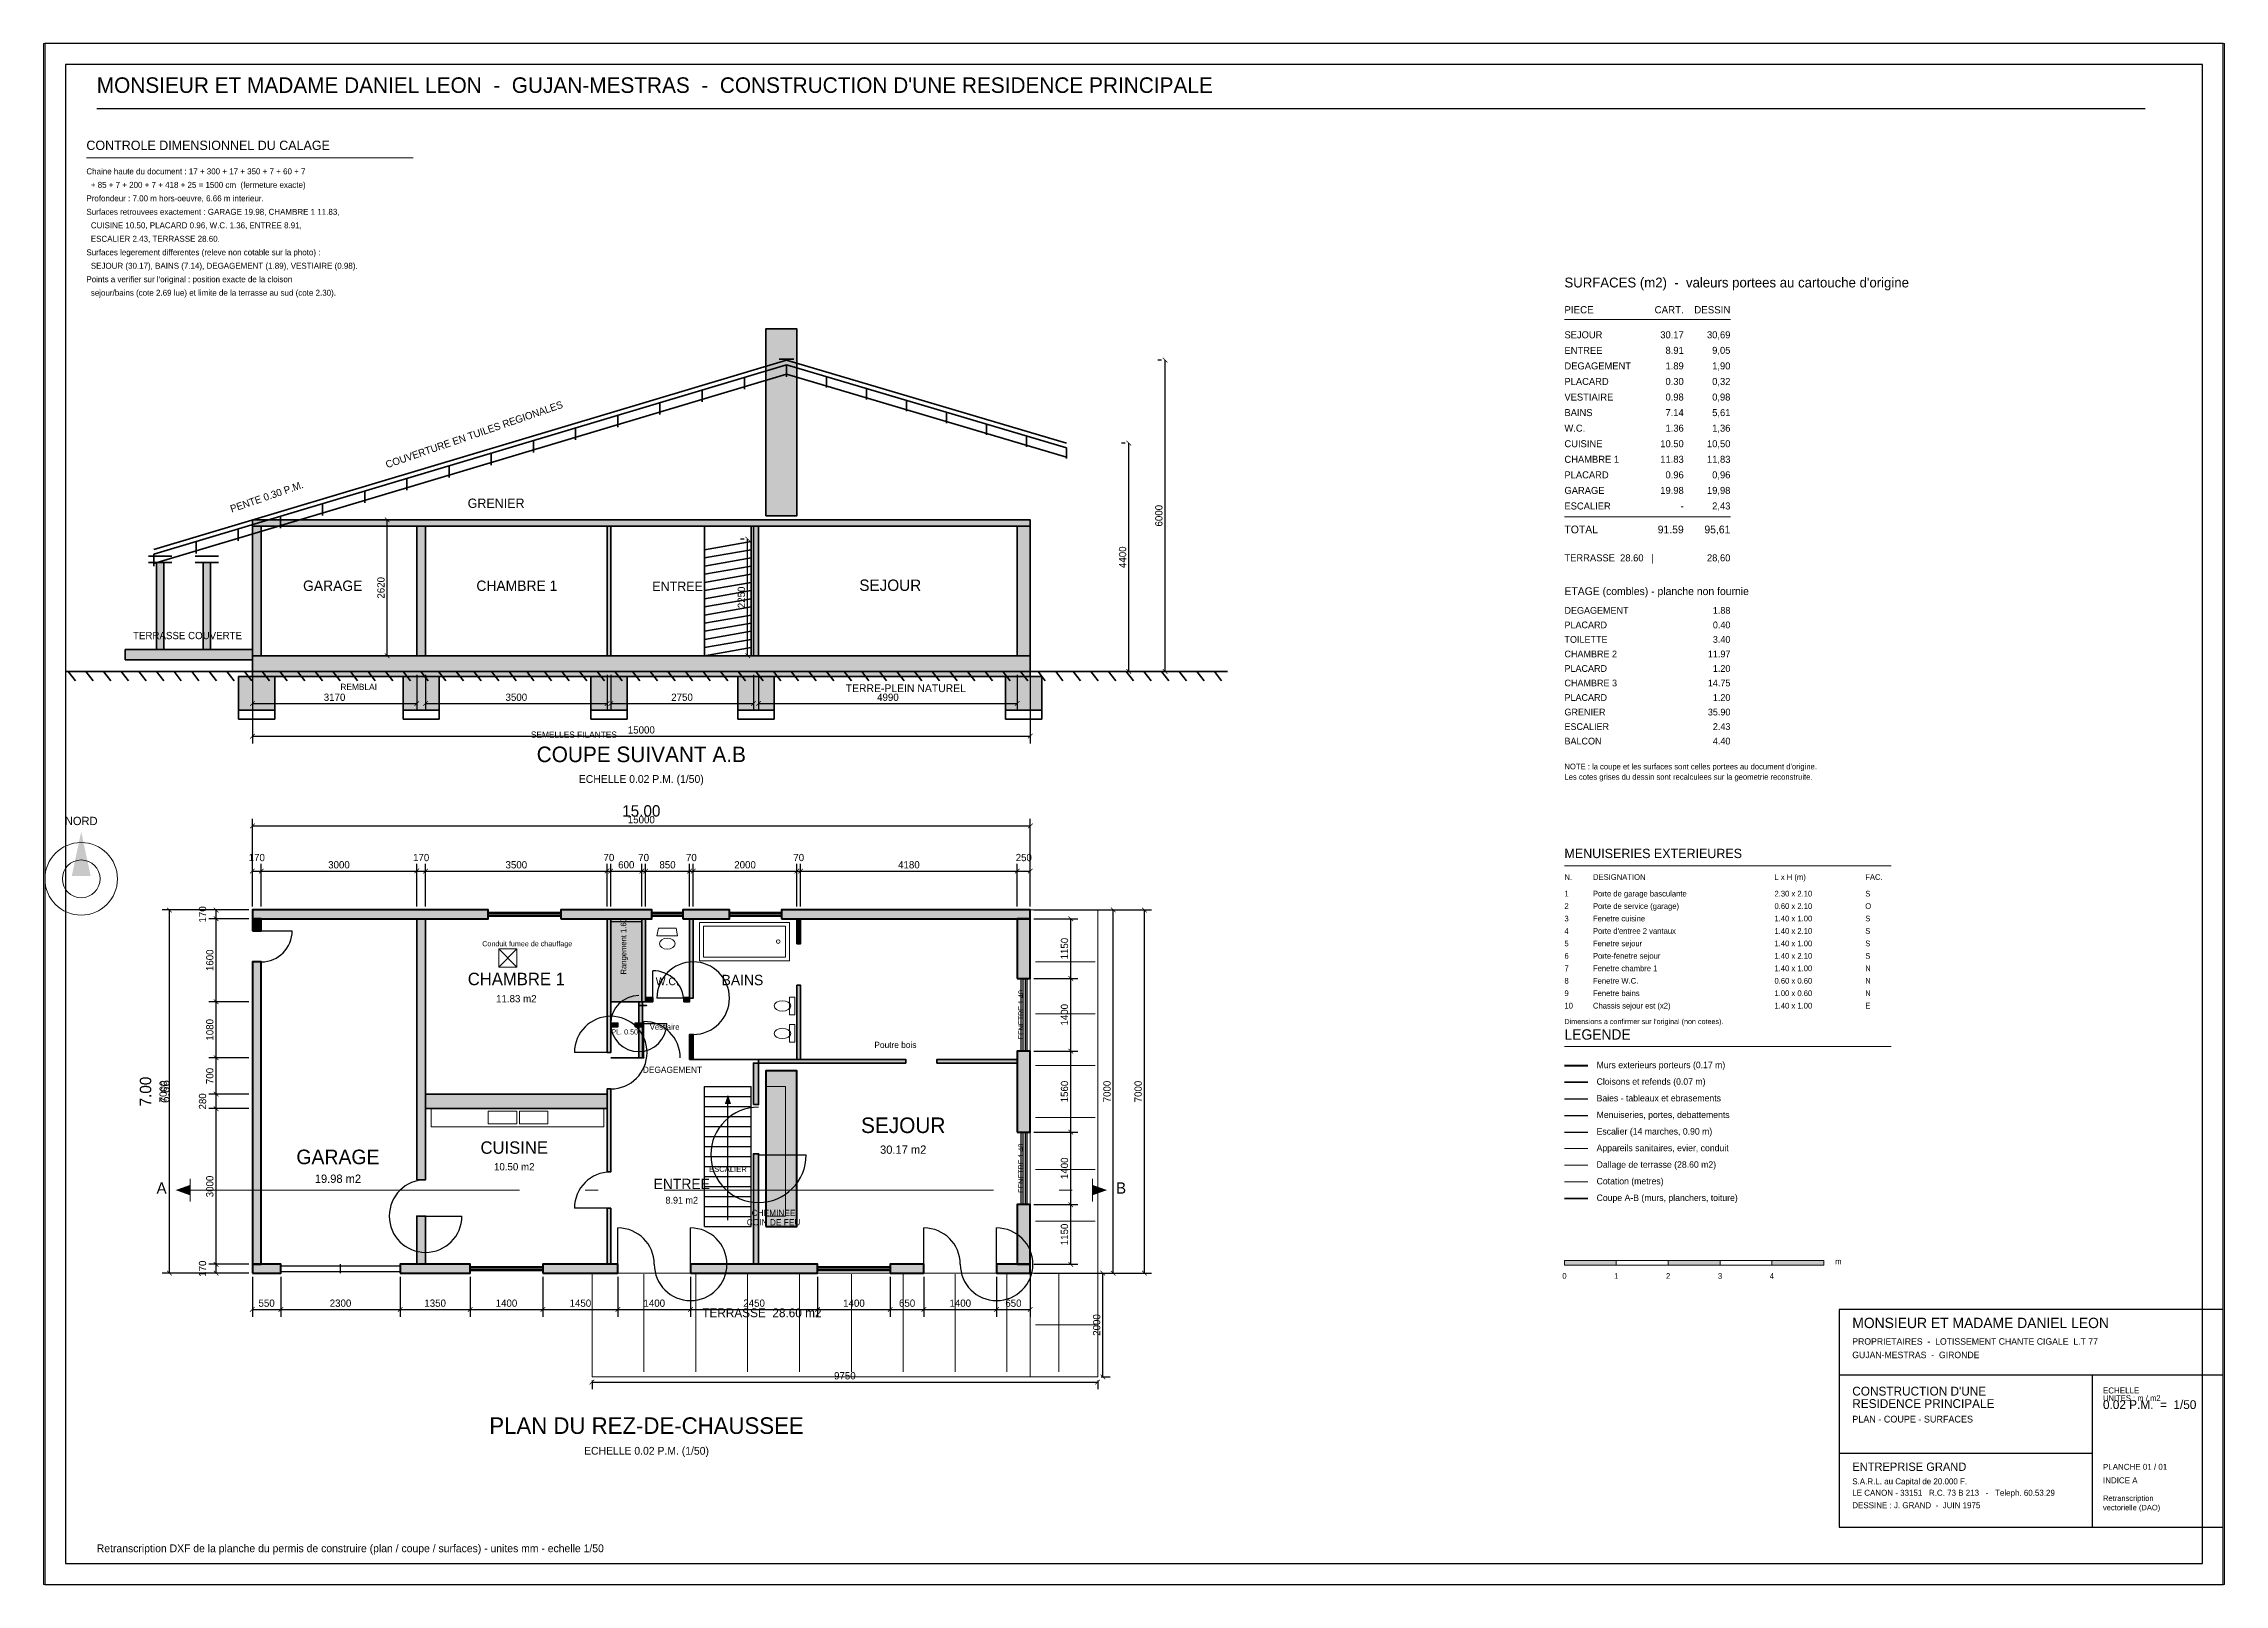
# Paper-space layout 'A1-1_50' of a CAD drawing. Header units: millimetres. Extents: x 0 to 841, y 0 to 594.
# The model-space entities are those that its viewports show. They can reach past a viewport. Long polylines and large blocks are cut down to what shows.
import ezdxf
from ezdxf.enums import TextEntityAlignment as Align

# ---------------------------------------------------------------- set-up
doc = ezdxf.new("R2010")
doc.units = ezdxf.units.MM
doc.linetypes.add('DASHDOT', pattern=[3.556, 2.54, -0.508, 0, -0.508])
for name, color, linetype, lineweight in [('AXES', 1, 'Continuous', 13), ('CARTOUCHE', 7, 'Continuous', 25), ('CLOISONS', 7, 'Continuous', 35), ('COTES', 2, 'Continuous', 18), ('COUPE', 7, 'Continuous', 35), ('ESCALIER', 3, 'Continuous', 25), ('HACHURES', 8, 'Continuous', 13), ('MENUISERIES', 4, 'Continuous', 25), ('MURS_EXT', 7, 'Continuous', 50), ('OUVERTURES', 1, 'Continuous', 25), ('SANITAIRES', 5, 'Continuous', 18), ('TABLEAU', 7, 'Continuous', 18), ('TERRASSE', 3, 'Continuous', 18), ('TEXTES', 7, 'Continuous', 18)]:
    doc.layers.add(name, color=color, linetype=linetype, lineweight=lineweight)
doc.dimstyles.new('ARCH50', dxfattribs={"dimtxt": 140, "dimasz": 90, "dimexe": 140, "dimexo": 70, "dimgap": 50, "dimtad": 1, "dimblk": 'ARCHTICK', "dimcen": 2.5, "dimclrd": 2, "dimclre": 2, "dimclrt": 7, "dimazin": 3, "dimtfac": 1, "dimtmove": 0, "dimatfit": 3})

# ---------------------------------------------------------------- blocks, each defined once
blk = doc.blocks.new('_ARCHTICK')
at = {"color": 0, "linetype": 'BYBLOCK', "const_width": 0.15}
blk.add_lwpolyline([(-0.5, -0.5), (0.5, 0.5)], dxfattribs=at)

msp = doc.modelspace()

# ---------------------------------------------------------------- hatches: boundary and pattern name
at = {"layer": 'COTES'}
h = msp.add_hatch(color=7, dxfattribs=at)
h.dxf.hatch_style = 1
h.paths.add_polyline_path([(25300, 150), (26300, 150), (26300, 240), (25300, 240)])
h = msp.add_hatch(color=7, dxfattribs=at)
h.dxf.hatch_style = 1
h.paths.add_polyline_path([(27300, 150), (28300, 150), (28300, 240), (27300, 240)])
h = msp.add_hatch(color=7, dxfattribs=at)
h.dxf.hatch_style = 1
h.paths.add_polyline_path([(29300, 150), (30300, 150), (30300, 240), (29300, 240)])
at = {"layer": 'HACHURES'}
h = msp.add_hatch(color=8, dxfattribs=at)
h.dxf.hatch_style = 1
h.paths.add_polyline_path([(9900, 14600), (10500, 14600), (10500, 18200), (9900, 18200)])
h = msp.add_hatch(color=8, dxfattribs=at)
h.dxf.hatch_style = 1
h.paths.add_polyline_path([(0, 14400), (15000, 14400), (15000, 14520), (0, 14520)])
h = msp.add_hatch(color=8, dxfattribs=at)
h.dxf.hatch_style = 1
h.paths.add_polyline_path([(0, 11900), (170, 11900), (170, 14400), (0, 14400)])
h = msp.add_hatch(color=8, dxfattribs=at)
h.dxf.hatch_style = 1
h.paths.add_polyline_path([(3170, 11900), (3340, 11900), (3340, 14400), (3170, 14400)])
h = msp.add_hatch(color=8, dxfattribs=at)
h.dxf.hatch_style = 1
h.paths.add_polyline_path([(6840, 11900), (6910, 11900), (6910, 14400), (6840, 14400)])
h = msp.add_hatch(color=8, dxfattribs=at)
h.dxf.hatch_style = 1
h.paths.add_polyline_path([(9660, 11900), (9760, 11900), (9760, 14400), (9660, 14400)])
h = msp.add_hatch(color=8, dxfattribs=at)
h.dxf.hatch_style = 1
h.paths.add_polyline_path([(14750, 11900), (15000, 11900), (15000, 14400), (14750, 14400)])
h = msp.add_hatch(color=8, dxfattribs=at)
h.dxf.hatch_style = 1
h.paths.add_polyline_path([(-1850, 12020), (-1710, 12020), (-1710, 13700), (-1850, 13700)])
h = msp.add_hatch(color=8, dxfattribs=at)
h.dxf.hatch_style = 1
h.paths.add_polyline_path([(-950, 12020), (-810, 12020), (-810, 13700), (-950, 13700)])
h = msp.add_hatch(color=8, dxfattribs=at)
h.dxf.hatch_style = 1
h.paths.add_polyline_path([(-2450, 11820), (0, 11820), (0, 12020), (-2450, 12020)])
h = msp.add_hatch(color=8, dxfattribs=at)
h.dxf.hatch_style = 1
h.paths.add_polyline_path([(0, 11500), (15000, 11500), (15000, 11900), (0, 11900)])
h = msp.add_hatch(color=8, dxfattribs=at)
h.dxf.hatch_style = 1
h.paths.add_polyline_path([(-265, 10850), (435, 10850), (435, 11500), (-265, 11500)])
h = msp.add_hatch(color=8, dxfattribs=at)
h.dxf.hatch_style = 1
h.paths.add_polyline_path([(2905, 10850), (3605, 10850), (3605, 11500), (2905, 11500)])
h = msp.add_hatch(color=8, dxfattribs=at)
h.dxf.hatch_style = 1
h.paths.add_polyline_path([(6525, 10850), (7225, 10850), (7225, 11500), (6525, 11500)])
h = msp.add_hatch(color=8, dxfattribs=at)
h.dxf.hatch_style = 1
h.paths.add_polyline_path([(9360, 10850), (10060, 10850), (10060, 11500), (9360, 11500)])
h = msp.add_hatch(color=8, dxfattribs=at)
h.dxf.hatch_style = 1
h.paths.add_polyline_path([(14525, 10850), (15225, 10850), (15225, 11500), (14525, 11500)])
h = msp.add_hatch(color=8, dxfattribs=at)
h.dxf.hatch_style = 1
h.paths.add_polyline_path([(0, 6830), (4550, 6830), (4550, 7000), (0, 7000)])
h = msp.add_hatch(color=8, dxfattribs=at)
h.dxf.hatch_style = 1
h.paths.add_polyline_path([(0, 6600), (170, 6600), (170, 6830), (0, 6830)])
h = msp.add_hatch(color=8, dxfattribs=at)
h.dxf.hatch_style = 1
h.paths.add_polyline_path([(3170, 1800), (3340, 1800), (3340, 6830), (3170, 6830)])
h = msp.add_hatch(color=8, dxfattribs=at)
h.dxf.hatch_style = 1
h.paths.add_polyline_path([(5950, 6830), (7700, 6830), (7700, 7000), (5950, 7000)])
h = msp.add_hatch(color=8, dxfattribs=at)
h.dxf.hatch_style = 1
h.paths.add_polyline_path([(6840, 4250), (6910, 4250), (6910, 6830), (6840, 6830)])
h = msp.add_hatch(color=8, dxfattribs=at)
h.dxf.hatch_style = 1
h.paths.add_polyline_path([(6910, 5230), (7510, 5230), (7510, 6830), (6910, 6830)])
h = msp.add_hatch(color=8, dxfattribs=at)
h.dxf.hatch_style = 1
h.paths.add_polyline_path([(7510, 5230), (7580, 5230), (7580, 6830), (7510, 6830)])
h = msp.add_hatch(color=8, dxfattribs=at)
h.dxf.hatch_style = 1
h.paths.add_polyline_path([(8300, 6830), (9200, 6830), (9200, 7000), (8300, 7000)])
h = msp.add_hatch(color=8, dxfattribs=at)
h.dxf.hatch_style = 1
h.paths.add_polyline_path([(8430, 5300), (8500, 5300), (8500, 6830), (8430, 6830)])
h = msp.add_hatch(color=8, dxfattribs=at)
h.dxf.hatch_style = 1
h.paths.add_polyline_path([(10200, 6830), (15000, 6830), (15000, 7000), (10200, 7000)])
h = msp.add_hatch(color=8, dxfattribs=at)
h.dxf.hatch_style = 1
h.paths.add_polyline_path([(10500, 6350), (10570, 6350), (10570, 6830), (10500, 6830)])
h = msp.add_hatch(color=8, dxfattribs=at)
h.dxf.hatch_style = 1
h.paths.add_polyline_path([(14750, 5680), (15000, 5680), (15000, 6830), (14750, 6830)])
h = msp.add_hatch(color=8, dxfattribs=at)
h.dxf.hatch_style = 1
h.paths.add_polyline_path([(0, 170), (170, 170), (170, 6000), (0, 6000)])
h = msp.add_hatch(color=8, dxfattribs=at)
h.dxf.hatch_style = 1
h.paths.add_polyline_path([(10500, 4120), (10570, 4120), (10570, 5550), (10500, 5550)])
h = msp.add_hatch(color=8, dxfattribs=at)
h.dxf.hatch_style = 1
h.paths.add_polyline_path([(7450, 4150), (7520, 4150), (7520, 5230), (7450, 5230)])
h = msp.add_hatch(color=8, dxfattribs=at)
h.dxf.hatch_style = 1
h.paths.add_polyline_path([(7450, 5160), (7600, 5160), (7600, 5160), (7450, 5160)])
h = msp.add_hatch(color=8, dxfattribs=at)
h.dxf.hatch_style = 1
h.paths.add_polyline_path([(7580, 5230), (7720, 5230), (7720, 5310), (7580, 5310)])
h = msp.add_hatch(color=8, dxfattribs=at)
h.dxf.hatch_style = 1
h.paths.add_polyline_path([(8320, 5230), (8430, 5230), (8430, 5310), (8320, 5310)])
h = msp.add_hatch(color=8, dxfattribs=at)
h.dxf.hatch_style = 1
h.paths.add_polyline_path([(6910, 4750), (7050, 4750), (7050, 4820), (6910, 4820)])
h = msp.add_hatch(color=8, dxfattribs=at)
h.dxf.hatch_style = 1
h.paths.add_polyline_path([(7380, 4750), (7520, 4750), (7520, 4820), (7380, 4820)])
h = msp.add_hatch(color=8, dxfattribs=at)
h.dxf.hatch_style = 1
h.paths.add_polyline_path([(8430, 4120), (8500, 4120), (8500, 4600), (8430, 4600)])
h = msp.add_hatch(color=8, dxfattribs=at)
h.dxf.hatch_style = 1
h.paths.add_polyline_path([(14750, 2720), (15000, 2720), (15000, 4280), (14750, 4280)])
h = msp.add_hatch(color=8, dxfattribs=at)
h.dxf.hatch_style = 1
h.paths.add_polyline_path([(6910, 4150), (7550, 4150), (7550, 4150), (6910, 4150)])
h = msp.add_hatch(color=8, dxfattribs=at)
h.dxf.hatch_style = 1
h.paths.add_polyline_path([(8500, 4120), (10570, 4120), (10570, 4120), (8500, 4120)])
h = msp.add_hatch(color=8, dxfattribs=at)
h.dxf.hatch_style = 1
h.paths.add_polyline_path([(9660, 3250), (9760, 3250), (9760, 4050), (9660, 4050)])
h = msp.add_hatch(color=8, dxfattribs=at)
h.dxf.hatch_style = 1
h.paths.add_polyline_path([(9760, 4050), (12600, 4050), (12600, 4120), (9760, 4120)])
h = msp.add_hatch(color=8, dxfattribs=at)
h.dxf.hatch_style = 1
h.paths.add_polyline_path([(9900, 900), (10500, 900), (10500, 3900), (9900, 3900)])
h = msp.add_hatch(color=8, dxfattribs=at)
h.dxf.hatch_style = 1
h.paths.add_polyline_path([(13200, 4050), (14750, 4050), (14750, 4120), (13200, 4120)])
h = msp.add_hatch(color=8, dxfattribs=at)
h.dxf.hatch_style = 1
h.paths.add_polyline_path([(3340, 3170), (6840, 3170), (6840, 3450), (3340, 3450)])
h = msp.add_hatch(color=8, dxfattribs=at)
h.dxf.hatch_style = 1
h.paths.add_polyline_path([(6840, 1950), (6910, 1950), (6910, 3550), (6840, 3550)])
h = msp.add_hatch(color=8, dxfattribs=at)
h.dxf.hatch_style = 1
h.paths.add_polyline_path([(9660, 170), (9760, 170), (9760, 2300), (9660, 2300)])
h = msp.add_hatch(color=8, dxfattribs=at)
h.dxf.hatch_style = 1
h.paths.add_polyline_path([(14750, 170), (15000, 170), (15000, 1320), (14750, 1320)])
h = msp.add_hatch(color=8, dxfattribs=at)
h.dxf.hatch_style = 1
h.paths.add_polyline_path([(3170, 170), (3340, 170), (3340, 1100), (3170, 1100)])
h = msp.add_hatch(color=8, dxfattribs=at)
h.dxf.hatch_style = 1
h.paths.add_polyline_path([(6840, 170), (6910, 170), (6910, 1250), (6840, 1250)])
h = msp.add_hatch(color=8, dxfattribs=at)
h.dxf.hatch_style = 1
h.paths.add_polyline_path([(0, 0), (550, 0), (550, 170), (0, 170)])
h = msp.add_hatch(color=8, dxfattribs=at)
h.dxf.hatch_style = 1
h.paths.add_polyline_path([(2850, 0), (4200, 0), (4200, 170), (2850, 170)])
h = msp.add_hatch(color=8, dxfattribs=at)
h.dxf.hatch_style = 1
h.paths.add_polyline_path([(5600, 0), (7050, 0), (7050, 170), (5600, 170)])
h = msp.add_hatch(color=8, dxfattribs=at)
h.dxf.hatch_style = 1
h.paths.add_polyline_path([(8450, 0), (10900, 0), (10900, 170), (8450, 170)])
h = msp.add_hatch(color=8, dxfattribs=at)
h.dxf.hatch_style = 1
h.paths.add_polyline_path([(12300, 0), (12950, 0), (12950, 170), (12300, 170)])
h = msp.add_hatch(color=8, dxfattribs=at)
h.dxf.hatch_style = 1
h.paths.add_polyline_path([(14350, 0), (15000, 0), (15000, 170), (14350, 170)])

# ---------------------------------------------------------------- linework, layer by layer
at = {"layer": 'AXES'}
for p, q in [((-1200, 1380), (-1200, 1820)), ((16200, 1380), (16200, 1820)), ((-1200, 1380), (-1200, 1380)), ((16200, 1380), (16200, 1380))]:
    msp.add_line(p, q, dxfattribs=at)
at = {"layer": 'AXES', "linetype": 'DASHDOT'}
msp.add_line((-1200, 1600), (16200, 1600), dxfattribs=at)
at = {"layer": 'AXES'}
for radius in [700, 364]:
    msp.add_circle((-3300, 7600), radius, dxfattribs=at)
for points in [[(-3482, 7656), (-3118, 7656), (-3300, 8510)], [(-1200, 1500), (-1200, 1700), (-1480, 1600)], [(16200, 1500), (16200, 1700), (16480, 1600)]]:
    msp.add_solid(points, dxfattribs=at)
at = {"layer": 'CARTOUCHE'}
for p, q in [((-3000, 22450), (36500, 22450)), ((30600, -1960), (38000, -1960)), ((35484, -4900), (35484, -1960)), ((30600, -3472), (35484, -3472))]:
    msp.add_line(p, q, dxfattribs=at)
for points in [[(-4000, -6000), (38000, -6000), (38000, 23700), (-4000, 23700)], [(-3600, -5600), (37600, -5600), (37600, 23300), (-3600, 23300)], [(30600, -4900), (38000, -4900), (38000, -700), (30600, -700)]]:
    msp.add_lwpolyline(points, close=True, dxfattribs=at)
at = {"layer": 'CLOISONS'}
msp.add_line((25300, 3680), (25750, 3680), dxfattribs=at)
for points in [[(3170, 1800), (3340, 1800), (3340, 6830), (3170, 6830)], [(6840, 4250), (6910, 4250), (6910, 6830), (6840, 6830)], [(6910, 5230), (7510, 5230), (7510, 6830), (6910, 6830)], [(7510, 5230), (7580, 5230), (7580, 6830), (7510, 6830)], [(8430, 5300), (8500, 5300), (8500, 6830), (8430, 6830)], [(10500, 6350), (10570, 6350), (10570, 6830), (10500, 6830)], [(10500, 4120), (10570, 4120), (10570, 5550), (10500, 5550)], [(7450, 4150), (7520, 4150), (7520, 5230), (7450, 5230)], [(7450, 5160), (7600, 5160), (7600, 5160), (7450, 5160)], [(7580, 5230), (7720, 5230), (7720, 5310), (7580, 5310)], [(8320, 5230), (8430, 5230), (8430, 5310), (8320, 5310)], [(6910, 4750), (7050, 4750), (7050, 4820), (6910, 4820)], [(7380, 4750), (7520, 4750), (7520, 4820), (7380, 4820)], [(8430, 4120), (8500, 4120), (8500, 4600), (8430, 4600)], [(6910, 4150), (7550, 4150), (7550, 4150), (6910, 4150)], [(8500, 4120), (10570, 4120), (10570, 4120), (8500, 4120)], [(9660, 3250), (9760, 3250), (9760, 4050), (9660, 4050)], [(9760, 4050), (12600, 4050), (12600, 4120), (9760, 4120)], [(13200, 4050), (14750, 4050), (14750, 4120), (13200, 4120)], [(3340, 3170), (6840, 3170), (6840, 3450), (3340, 3450)], [(6840, 1950), (6910, 1950), (6910, 3550), (6840, 3550)], [(9660, 170), (9760, 170), (9760, 2300), (9660, 2300)], [(3170, 170), (3340, 170), (3340, 1100), (3170, 1100)], [(6840, 170), (6910, 170), (6910, 1250), (6840, 1250)]]:
    msp.add_lwpolyline(points, close=True, dxfattribs=at)
at = {"layer": 'COTES'}
msp.add_line((25300, 1760), (25750, 1760), dxfattribs=at)
for points in [[(25300, 150), (26300, 150), (26300, 240), (25300, 240)], [(26300, 150), (27300, 150), (27300, 240), (26300, 240)], [(27300, 150), (28300, 150), (28300, 240), (27300, 240)], [(28300, 150), (29300, 150), (29300, 240), (28300, 240)], [(29300, 150), (30300, 150), (30300, 240), (29300, 240)]]:
    msp.add_lwpolyline(points, close=True, dxfattribs=at)
at = {"layer": 'COUPE'}
for p, q in [((-1900, 13950), (10300, 17600)), ((-1900, 13860), (10300, 17510)), ((-1900, 13680), (10300, 17330)), ((9486.667, 17266.667), (9486.667, 17036.667)), ((10160, 17620), (10440, 17620)), ((10300, 17600), (15700, 16000)), ((10300, 17510), (15700, 15910)), ((10300, 17510), (10300, 17280)), ((10300, 17510), (10300, 17300)), ((10300, 17330), (15700, 15730)), ((11071.429, 17281.429), (11071.429, 17071.429)), ((8673.333, 17023.333), (8673.333, 16793.333)), ((11842.857, 17052.857), (11842.857, 16842.857)), ((12614.286, 16824.286), (12614.286, 16614.286)), ((7046.667, 16536.667), (7046.667, 16306.667)), ((7860, 16780), (7860, 16550)), ((13385.714, 16595.714), (13385.714, 16385.714)), ((5420, 16050), (5420, 15820)), ((6233.333, 16293.333), (6233.333, 16063.333)), ((14157.143, 16367.143), (14157.143, 16157.143)), ((14928.571, 16138.571), (14928.571, 15928.571)), ((3793.333, 15563.333), (3793.333, 15333.333)), ((4606.667, 15806.667), (4606.667, 15576.667)), ((15700, 15910), (15700, 15700)), ((2980, 15320), (2980, 15090)), ((1353.333, 14833.333), (1353.333, 14603.333)), ((2166.667, 15076.667), (2166.667, 14846.667)), ((-273.333, 14346.667), (-273.333, 14116.667)), ((540, 14590), (540, 14360)), ((8720, 11900), (8720, 14400)), ((9620, 11900), (9620, 14400)), ((-1086.667, 14103.333), (-1086.667, 13873.333)), ((8720, 13942.857), (9620, 14099.857)), ((8720, 13785.714), (9620, 13942.714)), ((9620, 14099.857), (9620, 14099.857)), ((9620, 13942.714), (9620, 13942.714)), ((-2000, 13820), (-1550, 13820)), ((-2000, 13700), (-1550, 13700)), ((-1900, 13860), (-1900, 13630)), ((-1100, 13820), (-650, 13820)), ((-1100, 13700), (-650, 13700)), ((8720, 13628.571), (9620, 13785.571)), ((8720, 13471.429), (9620, 13628.429)), ((8720, 13314.286), (9620, 13471.286)), ((9620, 13785.571), (9620, 13785.571)), ((9620, 13628.429), (9620, 13628.429)), ((9620, 13471.286), (9620, 13471.286)), ((8720, 13157.143), (9620, 13314.143)), ((8720, 13000), (9620, 13157)), ((9620, 13314.143), (9620, 13314.143)), ((9620, 13157), (9620, 13157)), ((8720, 12842.857), (9620, 12999.857)), ((8720, 12685.714), (9620, 12842.714)), ((8720, 12528.571), (9620, 12685.571)), ((9620, 12999.857), (9620, 12999.857)), ((9620, 12842.714), (9620, 12842.714)), ((9620, 12685.571), (9620, 12685.571)), ((8720, 12371.429), (9620, 12528.429)), ((8720, 12214.286), (9620, 12371.286)), ((8720, 12057.143), (9620, 12214.143)), ((9620, 12528.429), (9620, 12528.429)), ((9620, 12371.286), (9620, 12371.286)), ((9620, 12214.143), (9620, 12214.143)), ((8720, 11900), (9620, 12057)), ((9620, 12057), (9620, 12057)), ((-3600, 11600), (18800, 11600)), ((-3550, 11600), (-3410, 11420)), ((-3210, 11600), (-3070, 11420)), ((-2870, 11600), (-2730, 11420)), ((-2530, 11600), (-2390, 11420)), ((-2190, 11600), (-2050, 11420)), ((-1850, 11600), (-1710, 11420)), ((-1510, 11600), (-1370, 11420)), ((-1170, 11600), (-1030, 11420)), ((-830, 11600), (-690, 11420)), ((-490, 11600), (-350, 11420)), ((-150, 11600), (-10, 11420)), ((190, 11600), (330, 11420)), ((530, 11600), (670, 11420)), ((870, 11600), (1010, 11420)), ((1210, 11600), (1350, 11420)), ((1550, 11600), (1690, 11420)), ((1890, 11600), (2030, 11420)), ((2230, 11600), (2370, 11420)), ((2570, 11600), (2710, 11420)), ((2910, 11600), (3050, 11420)), ((3250, 11600), (3390, 11420)), ((3590, 11600), (3730, 11420)), ((3930, 11600), (4070, 11420)), ((4270, 11600), (4410, 11420)), ((4610, 11600), (4750, 11420)), ((4950, 11600), (5090, 11420)), ((5290, 11600), (5430, 11420)), ((5630, 11600), (5770, 11420)), ((5970, 11600), (6110, 11420)), ((6310, 11600), (6450, 11420)), ((6650, 11600), (6790, 11420)), ((6990, 11600), (7130, 11420)), ((7330, 11600), (7470, 11420)), ((7670, 11600), (7810, 11420)), ((8010, 11600), (8150, 11420)), ((8350, 11600), (8490, 11420)), ((8690, 11600), (8830, 11420)), ((9030, 11600), (9170, 11420)), ((9370, 11600), (9510, 11420)), ((9710, 11600), (9850, 11420)), ((10050, 11600), (10190, 11420)), ((10390, 11600), (10530, 11420)), ((10730, 11600), (10870, 11420)), ((11070, 11600), (11210, 11420)), ((11410, 11600), (11550, 11420)), ((11750, 11600), (11890, 11420)), ((12090, 11600), (12230, 11420)), ((12430, 11600), (12570, 11420)), ((12770, 11600), (12910, 11420)), ((13110, 11600), (13250, 11420)), ((13450, 11600), (13590, 11420)), ((13790, 11600), (13930, 11420)), ((14130, 11600), (14270, 11420)), ((14470, 11600), (14610, 11420)), ((14810, 11600), (14950, 11420)), ((15150, 11600), (15290, 11420)), ((15490, 11600), (15630, 11420)), ((15830, 11600), (15970, 11420)), ((16170, 11600), (16310, 11420)), ((16510, 11600), (16650, 11420)), ((16850, 11600), (16990, 11420)), ((17190, 11600), (17330, 11420)), ((17530, 11600), (17670, 11420)), ((17870, 11600), (18010, 11420)), ((18210, 11600), (18350, 11420)), ((18550, 11600), (18690, 11420)), ((-265, 10850), (-265, 10680)), ((-265, 10680), (435, 10680)), ((435, 10850), (435, 10680)), ((2905, 10850), (2905, 10680)), ((2905, 10680), (3605, 10680)), ((3605, 10850), (3605, 10680)), ((6525, 10850), (6525, 10680)), ((6525, 10680), (7225, 10680)), ((7225, 10850), (7225, 10680)), ((9360, 10850), (9360, 10680)), ((9360, 10680), (10060, 10680)), ((10060, 10850), (10060, 10680)), ((14525, 10850), (14525, 10680)), ((14525, 10680), (15225, 10680)), ((15225, 10850), (15225, 10680)), ((25300, 1440), (25750, 1440))]:
    msp.add_line(p, q, dxfattribs=at)
for points in [[(9900, 14600), (10500, 14600), (10500, 18200), (9900, 18200)], [(0, 14400), (15000, 14400), (15000, 14520), (0, 14520)], [(0, 11900), (170, 11900), (170, 14400), (0, 14400)], [(3170, 11900), (3340, 11900), (3340, 14400), (3170, 14400)], [(6840, 11900), (6910, 11900), (6910, 14400), (6840, 14400)], [(9660, 11900), (9760, 11900), (9760, 14400), (9660, 14400)], [(14750, 11900), (15000, 11900), (15000, 14400), (14750, 14400)], [(-1850, 12020), (-1710, 12020), (-1710, 13700), (-1850, 13700)], [(-950, 12020), (-810, 12020), (-810, 13700), (-950, 13700)], [(-2450, 11820), (0, 11820), (0, 12020), (-2450, 12020)], [(0, 11500), (15000, 11500), (15000, 11900), (0, 11900)], [(-265, 10850), (435, 10850), (435, 11500), (-265, 11500)], [(2905, 10850), (3605, 10850), (3605, 11500), (2905, 11500)], [(6525, 10850), (7225, 10850), (7225, 11500), (6525, 11500)], [(9360, 10850), (10060, 10850), (10060, 11500), (9360, 11500)], [(14525, 10850), (15225, 10850), (15225, 11500), (14525, 11500)]]:
    msp.add_lwpolyline(points, close=True, dxfattribs=at)
at = {"layer": 'ESCALIER'}
for p, q in [((8720, 3600), (9620, 3600)), ((8720, 900), (8720, 3600)), ((8720, 3407.143), (9620, 3407.143)), ((9170, 1020), (9170, 3380)), ((9620, 900), (9620, 3600)), ((8720, 3214.286), (9620, 3214.286)), ((8720, 3021.429), (9620, 3021.429)), ((8720, 2828.571), (9620, 2828.571)), ((8720, 2635.714), (9620, 2635.714)), ((25300, 2720), (25750, 2720)), ((8720, 2442.857), (9620, 2442.857)), ((8720, 2250), (9620, 2250)), ((8720, 2057.143), (9620, 2057.143)), ((8720, 1864.286), (9620, 1864.286)), ((8720, 1671.429), (9620, 1671.429)), ((8720, 1478.571), (9620, 1478.571)), ((8720, 1285.714), (9620, 1285.714)), ((8720, 1092.857), (9620, 1092.857)), ((8720, 900), (9620, 900))]:
    msp.add_line(p, q, dxfattribs=at)
msp.add_solid([(9110, 3260), (9230, 3260), (9170, 3440)], dxfattribs=at)
at = {"layer": 'MENUISERIES'}
for p, q in [((4550, 6959.2), (5950, 6959.2)), ((4550, 6935.4), (5950, 6935.4)), ((4550, 6904.8), (5950, 6904.8)), ((4550, 6881), (5950, 6881)), ((6910, 6780), (7510, 6780)), ((7700, 6959.2), (8300, 6959.2)), ((7700, 6935.4), (8300, 6935.4)), ((7700, 6904.8), (8300, 6904.8)), ((7700, 6881), (8300, 6881)), ((9200, 6959.2), (10200, 6959.2)), ((9200, 6935.4), (10200, 6935.4)), ((9200, 6904.8), (10200, 6904.8)), ((9200, 6881), (10200, 6881)), ((170, 6600), (770, 6600)), ((6910, 5280), (6910, 6280)), ((7510, 5280), (7510, 6280)), ((7720, 5230), (7720, 5830)), ((14825, 4280), (14825, 5680)), ((14860, 4280), (14860, 5680)), ((14905, 4280), (14905, 5680)), ((14940, 4280), (14940, 5680)), ((8500, 5300), (7800, 5300)), ((7450, 4810), (7990, 4810)), ((7550, 4150), (7550, 4850)), ((6910, 4250), (6210, 4250)), ((25300, 3040), (25750, 3040)), ((14825, 1320), (14825, 2720)), ((14860, 1320), (14860, 2720)), ((14905, 1320), (14905, 2720)), ((14940, 1320), (14940, 2720)), ((9760, 2280), (10680, 2280)), ((3340, 1100), (4040, 1100)), ((6910, 1250), (6210, 1250)), ((7050, 170), (7050, 870)), ((8450, 170), (8450, 870)), ((12950, 170), (12950, 870)), ((14350, 170), (14350, 870)), ((550, 0), (550, 170)), ((550, 140), (2850, 140)), ((550, 30), (2850, 30)), ((1700, 0), (1700, 170)), ((2850, 0), (2850, 170)), ((4200, 129.2), (5600, 129.2)), ((4200, 105.4), (5600, 105.4)), ((4200, 74.8), (5600, 74.8)), ((4200, 51), (5600, 51)), ((10900, 129.2), (12300, 129.2)), ((10900, 105.4), (12300, 105.4)), ((10900, 74.8), (12300, 74.8)), ((10900, 51), (12300, 51))]:
    msp.add_line(p, q, dxfattribs=at)
for centre, radius, start, end in [((170, 6600), 600, -90, 0), ((8500, 5300), 700, -90, -180), ((7720, 5230), 600, 0, 90), ((7450, 4810), 540, 90, 0), ((6910, 4250), 700, -90, -180), ((7550, 4150), 700, 0, 90), ((9760, 2280), 920, 90, 0), ((3340, 1100), 700, 90, 0), ((6910, 1250), 700, 90, 180), ((7050, 170), 700, 0, 90), ((8450, 170), 700, 180, 90), ((12950, 170), 700, 0, 90), ((14350, 170), 700, 180, 90)]:
    msp.add_arc(centre, radius, start, end, dxfattribs=at)
at = {"layer": 'MURS_EXT'}
msp.add_line((25300, 4000), (25750, 4000), dxfattribs=at)
for points in [[(0, 6830), (4550, 6830), (4550, 7000), (0, 7000)], [(0, 6600), (170, 6600), (170, 6830), (0, 6830)], [(5950, 6830), (7700, 6830), (7700, 7000), (5950, 7000)], [(8300, 6830), (9200, 6830), (9200, 7000), (8300, 7000)], [(10200, 6830), (15000, 6830), (15000, 7000), (10200, 7000)], [(14750, 5680), (15000, 5680), (15000, 6830), (14750, 6830)], [(0, 170), (170, 170), (170, 6000), (0, 6000)], [(14750, 2720), (15000, 2720), (15000, 4280), (14750, 4280)], [(9900, 900), (10500, 900), (10500, 3900), (9900, 3900)], [(14750, 170), (15000, 170), (15000, 1320), (14750, 1320)], [(0, 0), (550, 0), (550, 170), (0, 170)], [(2850, 0), (4200, 0), (4200, 170), (2850, 170)], [(5600, 0), (7050, 0), (7050, 170), (5600, 170)], [(8450, 0), (10900, 0), (10900, 170), (8450, 170)], [(12300, 0), (12950, 0), (12950, 170), (12300, 170)], [(14350, 0), (15000, 0), (15000, 170), (14350, 170)]]:
    msp.add_lwpolyline(points, close=True, dxfattribs=at)
at = {"layer": 'OUVERTURES'}
for p, q in [((4550, 6830), (4550, 7000)), ((4550, 6830), (4550, 7000)), ((5950, 6830), (5950, 7000)), ((5950, 6830), (5950, 7000)), ((7700, 6830), (7700, 7000)), ((7700, 6830), (7700, 7000)), ((8300, 6830), (8300, 7000)), ((8300, 6830), (8300, 7000)), ((9200, 6830), (9200, 7000)), ((9200, 6830), (9200, 7000)), ((10200, 6830), (10200, 7000)), ((10200, 6830), (10200, 7000)), ((0, 6600), (170, 6600)), ((0, 6000), (170, 6000)), ((14750, 5680), (15000, 5680)), ((14750, 5680), (15000, 5680)), ((14750, 4280), (15000, 4280)), ((14750, 4280), (15000, 4280)), ((25300, 3360), (25750, 3360)), ((14750, 2720), (15000, 2720)), ((14750, 2720), (15000, 2720)), ((14750, 1320), (15000, 1320)), ((14750, 1320), (15000, 1320)), ((550, 0), (550, 170)), ((2850, 0), (2850, 170)), ((4200, 0), (4200, 170)), ((4200, 0), (4200, 170)), ((5600, 0), (5600, 170)), ((5600, 0), (5600, 170)), ((7050, 0), (7050, 170)), ((8450, 0), (8450, 170)), ((10900, 0), (10900, 170)), ((10900, 0), (10900, 170)), ((12300, 0), (12300, 170)), ((12300, 0), (12300, 170)), ((12950, 0), (12950, 170)), ((14350, 0), (14350, 170))]:
    msp.add_line(p, q, dxfattribs=at)
at = {"layer": 'SANITAIRES'}
for p, q in [((4750, 5900), (5100, 6250)), ((4750, 6250), (5100, 5900)), ((25300, 2400), (25750, 2400))]:
    msp.add_line(p, q, dxfattribs=at)
for points in [[(8620, 6020), (10360, 6020), (10360, 6760), (8620, 6760)], [(7800, 6500), (8200, 6500), (8170, 6650), (7830, 6650)], [(8700, 6090), (10280, 6090), (10280, 6690), (8700, 6690)], [(4750, 5900), (5100, 5900), (5100, 6250), (4750, 6250)], [(10360, 4980), (10460, 4980), (10460, 5320), (10360, 5320)], [(10360, 4450), (10460, 4450), (10460, 4790), (10360, 4790)], [(9900, 1100), (10280, 1100), (10280, 3600), (9900, 3600)], [(3450, 2820), (6780, 2820), (6780, 3170), (3450, 3170)], [(4550, 2880), (5100, 2880), (5100, 3120), (4550, 3120)], [(5150, 2880), (5700, 2880), (5700, 3120), (5150, 3120)]]:
    msp.add_lwpolyline(points, close=True, dxfattribs=at)
msp.add_circle((10140, 6390), 35, dxfattribs=at)
for centre, major_axis, ratio in [((8000, 6350), (150, 0), 0.72), ((10220, 5150), (160, 0), 0.62), ((10220, 4620), (160, 0), 0.62)]:
    msp.add_ellipse(centre, major_axis=major_axis, ratio=ratio, dxfattribs=at)
at = {"layer": 'TABLEAU'}
for p, q in [((-3200, 21500), (3100, 21500)), ((25300, 18380), (28500, 18380)), ((25300, 14580), (28500, 14580)), ((25300, 7850), (31600, 7850)), ((25300, 4370), (31600, 4370))]:
    msp.add_line(p, q, dxfattribs=at)
at = {"layer": 'TERRASSE'}
for p, q in [((15100, 6000), (16250, 6000)), ((15100, 5000), (16250, 5000)), ((15100, 4000), (16250, 4000)), ((15100, 3000), (16250, 3000)), ((15100, 2000), (16250, 2000)), ((25300, 2080), (25750, 2080)), ((15100, 1000), (16250, 1000)), ((15100, 0), (16250, 0)), ((7550, -1900), (7550, -20)), ((8550, -1900), (8550, -20)), ((9550, -1900), (9550, -20)), ((10550, -1900), (10550, -20)), ((11550, -1900), (11550, -20)), ((12550, -1900), (12550, -20)), ((13550, -1900), (13550, -20)), ((14550, -1900), (14550, -20)), ((15550, -1900), (15550, -20)), ((15100, -1000), (16250, -1000))]:
    msp.add_line(p, q, dxfattribs=at)
for points in [[(15000, -2000), (16300, -2000), (16300, 7000), (15000, 7000)], [(6550, -2000), (16300, -2000), (16300, 0), (6550, 0)]]:
    msp.add_lwpolyline(points, close=True, dxfattribs=at)

# ---------------------------------------------------------------- texts
at = {"layer": 'AXES'}
for s, height, p in [('NORD', 160, (-3300, 8636)), ('A', 220, (-1750, 1530)), ('B', 220, (16750, 1530))]:
    msp.add_text(s, height=height, dxfattribs=at).set_placement(p, align=Align.CENTER)
at = {"layer": 'CARTOUCHE'}
for s, height, p in [("MONSIEUR ET MADAME DANIEL LEON  -  GUJAN-MESTRAS  -  CONSTRUCTION D'UNE RESIDENCE PRINCIPALE", 300, (-3000, 22750)), ('PROPRIETAIRES  -  LOTISSEMENT CHANTE CIGALE  L.T 77', 125, (30850, -1380)), ('MONSIEUR ET MADAME DANIEL LEON', 200, (30850, -1060)), ('GUJAN-MESTRAS  -  GIRONDE', 125, (30850, -1640)), ("CONSTRUCTION D'UNE", 170, (30850, -2360)), ('RESIDENCE PRINCIPALE', 170, (30850, -2600)), ('0.02 P.M.  =  1/50', 170, (35684, -2620)), ('UNITES : m / m2', 110, (35684, -2464)), ('ECHELLE', 115, (35684, -2320)), ('PLAN - COUPE - SURFACES', 130, (30850, -2880)), ('ENTREPRISE GRAND', 160, (30850, -3812)), ('PLANCHE 01 / 01', 115, (35684, -3792)), ('S.A.R.L. au Capital de 20.000 F.', 115, (30850, -4072)), ('LE CANON - 33151   R.C. 73 B 213   -   Teleph. 60.53.29', 115, (30850, -4292)), ('INDICE A', 115, (35684, -4052)), ('DESSINE : J. GRAND  -  JUIN 1975', 115, (30850, -4532)), ('vectorielle (DAO)', 105, (35684, -4572)), ('Retranscription', 105, (35684, -4392)), ('Retranscription DXF de la planche du permis de construire (plan / coupe / surfaces) - unites mm - echelle 1/50', 150, (-3000, -5380))]:
    msp.add_text(s, height=height, dxfattribs=at).set_placement(p)
at = {"layer": 'COTES'}
for s, height, p in [('15.00', 220, (7500, 8800)), ('0', 110, (25300, -110)), ('1', 110, (26300, -110)), ('2', 110, (27300, -110)), ('3', 110, (28300, -110)), ('4', 110, (29300, -110))]:
    msp.add_text(s, height=height, dxfattribs=at).set_placement(p, align=Align.CENTER)
for s, height, p in [('7.00', 220, (-1950, 3500)), ('6.66', 170, (-1600, 3500))]:
    msp.add_text(s, height=height, rotation=90, dxfattribs=at).set_placement(p, align=Align.CENTER)
msp.add_text('m', height=110, dxfattribs=at).set_placement((30520, 170))
at = {"layer": 'TABLEAU'}
for s, height, p in [('CONTROLE DIMENSIONNEL DU CALAGE', 180, (-3200, 21650)), ('Chaine haute du document : 17 + 300 + 17 + 350 + 7 + 60 + 7', 115, (-3200, 21180)), ('  + 85 + 7 + 200 + 7 + 418 + 25 = 1500 cm  (fermeture exacte)', 115, (-3200, 20920)), ('Profondeur : 7.00 m hors-oeuvre, 6.66 m interieur.', 115, (-3200, 20660)), ('Surfaces retrouvees exactement : GARAGE 19.98, CHAMBRE 1 11.83,', 115, (-3200, 20400)), ('  CUISINE 10.50, PLACARD 0.96, W.C. 1.36, ENTREE 8.91,', 115, (-3200, 20140)), ('  ESCALIER 2.43, TERRASSE 28.60.', 115, (-3200, 19880)), ('Surfaces legerement differentes (releve non cotable sur la photo) :', 115, (-3200, 19620)), ('  SEJOUR (30.17), BAINS (7.14), DEGAGEMENT (1.89), VESTIAIRE (0.98).', 115, (-3200, 19360)), ("Points a verifier sur l'original : position exacte de la cloison", 115, (-3200, 19100)), ('  sejour/bains (cote 2.69 lue) et limite de la terrasse au sud (cote 2.30).', 115, (-3200, 18840)), ("SURFACES (m2)  -  valeurs portees au cartouche d'origine", 190, (25300, 19000)), ('PIECE', 140, (25300, 18500)), ('SEJOUR', 135, (25300, 18020)), ('ENTREE', 135, (25300, 17720)), ('DEGAGEMENT', 135, (25300, 17420)), ('PLACARD', 135, (25300, 17120)), ('VESTIAIRE', 135, (25300, 16820)), ('BAINS', 135, (25300, 16520)), ('W.C.', 135, (25300, 16220)), ('CUISINE', 135, (25300, 15920)), ('CHAMBRE 1', 135, (25300, 15620)), ('GARAGE', 135, (25300, 15020)), ('PLACARD', 135, (25300, 15320)), ('ESCALIER', 135, (25300, 14720)), ('TOTAL', 150, (25300, 14260)), ('TERRASSE  28.60   |', 135, (25300, 13720)), ('ETAGE (combles) - planche non fournie', 150, (25300, 13070)), ('DEGAGEMENT', 130, (25300, 12710)), ('TOILETTE', 130, (25300, 12150)), ('PLACARD', 130, (25300, 12430)), ('CHAMBRE 2', 130, (25300, 11870)), ('CHAMBRE 3', 130, (25300, 11310)), ('PLACARD', 130, (25300, 11590)), ('PLACARD', 130, (25300, 11030)), ('GRENIER', 130, (25300, 10750)), ('ESCALIER', 130, (25300, 10470)), ('BALCON', 130, (25300, 10190)), ("NOTE : la coupe et les surfaces sont celles portees au document d'origine.", 110, (25300, 9710)), ('Les cotes grises du dessin sont recalculees sur la geometrie reconstruite.', 110, (25300, 9510)), ('MENUISERIES EXTERIEURES', 180, (25300, 8000)), ('N.', 110, (25300, 7580)), ('DESIGNATION', 110, (25850, 7580)), ('L x H (m)', 110, (29350, 7580)), ('FAC.', 110, (31100, 7580)), ('1', 110, (25300, 7260)), ('Porte de garage basculante', 110, (25850, 7260)), ('2.30 x 2.10', 110, (29350, 7260)), ('S', 110, (31100, 7260)), ('3', 110, (25300, 6780)), ('2', 110, (25300, 7020)), ('Porte de service (garage)', 110, (25850, 7020)), ('Fenetre cuisine', 110, (25850, 6780)), ('0.60 x 2.10', 110, (29350, 7020)), ('1.40 x 1.00', 110, (29350, 6780)), ('S', 110, (31100, 6780)), ('O', 110, (31100, 7020)), ('4', 110, (25300, 6540)), ('5', 110, (25300, 6300)), ("Porte d'entree 2 vantaux", 110, (25850, 6540)), ('Fenetre sejour', 110, (25850, 6300)), ('1.40 x 2.10', 110, (29350, 6540)), ('1.40 x 1.00', 110, (29350, 6300)), ('S', 110, (31100, 6540)), ('S', 110, (31100, 6300)), ('6', 110, (25300, 6060)), ('7', 110, (25300, 5820)), ('Porte-fenetre sejour', 110, (25850, 6060)), ('Fenetre chambre 1', 110, (25850, 5820)), ('1.40 x 2.10', 110, (29350, 6060)), ('1.40 x 1.00', 110, (29350, 5820)), ('S', 110, (31100, 6060)), ('N', 110, (31100, 5820)), ('8', 110, (25300, 5580)), ('Fenetre W.C.', 110, (25850, 5580)), ('0.60 x 0.60', 110, (29350, 5580)), ('N', 110, (31100, 5580)), ('9', 110, (25300, 5340)), ('10', 110, (25300, 5100)), ('Chassis sejour est (x2)', 110, (25850, 5100)), ('Fenetre bains', 110, (25850, 5340)), ('1.00 x 0.60', 110, (29350, 5340)), ('1.40 x 1.00', 110, (29350, 5100)), ('N', 110, (31100, 5340)), ('E', 110, (31100, 5100)), ("Dimensions a confirmer sur l'original (non cotees).", 100, (25300, 4800)), ('LEGENDE', 200, (25300, 4500)), ('Murs exterieurs porteurs (0.17 m)', 125, (25920, 3950)), ('Cloisons et refends (0.07 m)', 125, (25920, 3630)), ('Baies - tableaux et ebrasements', 125, (25920, 3310)), ('Menuiseries, portes, debattements', 125, (25920, 2990)), ('Escalier (14 marches, 0.90 m)', 125, (25920, 2670)), ('Appareils sanitaires, evier, conduit', 125, (25920, 2350)), ('Dallage de terrasse (28.60 m2)', 125, (25920, 2030)), ('Cotation (metres)', 125, (25920, 1710)), ('Coupe A-B (murs, planchers, toiture)', 125, (25920, 1390))]:
    msp.add_text(s, height=height, dxfattribs=at).set_placement(p)
for s, height, p in [('CART.', 140, (27600, 18500)), ('DESSIN', 140, (28500, 18500)), ('30.17', 135, (27600, 18020)), ('30,69', 135, (28500, 18020)), ('8.91', 135, (27600, 17720)), ('9,05', 135, (28500, 17720)), ('0.30', 135, (27600, 17120)), ('1.89', 135, (27600, 17420)), ('0,32', 135, (28500, 17120)), ('1,90', 135, (28500, 17420)), ('0.98', 135, (27600, 16820)), ('0,98', 135, (28500, 16820)), ('7.14', 135, (27600, 16520)), ('5,61', 135, (28500, 16520)), ('10.50', 135, (27600, 15920)), ('1.36', 135, (27600, 16220)), ('10,50', 135, (28500, 15920)), ('1,36', 135, (28500, 16220)), ('11.83', 135, (27600, 15620)), ('11,83', 135, (28500, 15620)), ('19.98', 135, (27600, 15020)), ('0.96', 135, (27600, 15320)), ('19,98', 135, (28500, 15020)), ('0,96', 135, (28500, 15320)), ('-', 135, (27600, 14720)), ('2,43', 135, (28500, 14720)), ('91.59', 150, (27600, 14260)), ('95,61', 150, (28500, 14260)), ('28,60', 135, (28500, 13720)), ('1.88', 130, (28500, 12710)), ('3.40', 130, (28500, 12150)), ('0.40', 130, (28500, 12430)), ('11.97', 130, (28500, 11870)), ('14.75', 130, (28500, 11310)), ('1.20', 130, (28500, 11590)), ('1.20', 130, (28500, 11030)), ('35.90', 130, (28500, 10750)), ('2.43', 130, (28500, 10470)), ('4.40', 130, (28500, 10190))]:
    msp.add_text(s, height=height, dxfattribs=at).set_placement(p, align=Align.RIGHT)
at = {"layer": 'TEXTES'}
for s, height, rotation, p in [('COUVERTURE EN TUILES REGIONALES', 140, 19, (4300, 16100)), ('PENTE 0.30 P.M.', 140, 19, (300, 14900)), ('Rangement 1.60', 110, 90, (7210, 6300)), ('FENETRE 1.40', 100, 90, (14870, 4980)), ('FENETRE 1.40', 100, 90, (14870, 2020))]:
    msp.add_text(s, height=height, rotation=rotation, dxfattribs=at).set_placement(p, align=Align.CENTER)
for s, height, p in [('GRENIER', 180, (4700, 14750)), ('GARAGE', 200, (1550, 13150)), ('CHAMBRE 1', 200, (5100, 13150)), ('ENTREE', 180, (8200, 13150)), ('SEJOUR', 220, (12300, 13150)), ('TERRASSE COUVERTE', 140, (-1250, 12220)), ('REMBLAI', 120, (2050, 11240)), ('TERRE-PLEIN NATUREL', 150, (12600, 11200)), ('SEMELLES FILANTES', 120, (6200, 10320)), ('COUPE SUIVANT A.B', 300, (7500, 9850)), ('ECHELLE 0.02 P.M. (1/50)', 150, (7500, 9450)), ('Conduit fumee de chauffage', 100, (5300, 6300)), ('CHAMBRE 1', 240, (5090, 5550)), ('W.C.', 150, (8000, 5550)), ('BAINS', 200, (9450, 5550)), ('11.83 m2', 140, (5090, 5220)), ('PL. 0.50', 100, (7180, 4600)), ('Vestiaire', 110, (7950, 4690)), ('Poutre bois', 120, (12400, 4340)), ('DEGAGEMENT', 120, (8100, 3860)), ('SEJOUR', 300, (12550, 2700)), ('CUISINE', 240, (5050, 2300)), ('GARAGE', 280, (1650, 2100)), ('10.50 m2', 140, (5050, 1980)), ('30.17 m2', 160, (12550, 2300)), ('19.98 m2', 160, (1650, 1740)), ('ENTREE', 200, (8280, 1620)), ('ESCALIER', 110, (9170, 1950)), ('8.91 m2', 130, (8280, 1340)), ('COIN DE FEU', 120, (10050, 920)), ('CHEMINEE', 120, (10050, 1100)), ('TERRASSE  28.60 m2', 170, (9825, -850)), ('PLAN DU REZ-DE-CHAUSSEE', 320, (7600, -3100)), ('ECHELLE 0.02 P.M. (1/50)', 150, (7600, -3500))]:
    msp.add_text(s, height=height, dxfattribs=at).set_placement(p, align=Align.CENTER)

# ---------------------------------------------------------------- dimensions: what is measured, and where the dimension line sits
at = {"layer": 'COTES'}
for base, p1, p2 in [((17600, 11600), (17600, 11600), (17600, 17600)), ((16900, 11600), (16900, 11600), (16900, 16000)), ((2600, 11900), (2600, 11900), (2600, 14520)), ((9550, 11900), (9550, 11900), (9550, 14150)), ((-1600, 0), (0, 0), (0, 7000)), ((-700, 6830), (0, 6830), (0, 7000)), ((-700, 5230), (0, 5230), (0, 6830)), ((16600, 0), (15000, 0), (15000, 7000)), ((15780, 5680), (15000, 5680), (15000, 6830)), ((17200, 0), (16300, 0), (16300, 7000)), ((15780, 4280), (15000, 4280), (15000, 5680)), ((-700, 4150), (0, 4150), (0, 5230)), ((15780, 2720), (15000, 2720), (15000, 4280)), ((-700, 3450), (0, 3450), (0, 4150)), ((-700, 3170), (0, 3170), (0, 3450)), ((-700, 170), (0, 170), (0, 3170)), ((15780, 1320), (15000, 1320), (15000, 2720)), ((15780, 170), (15000, 170), (15000, 1320)), ((-700, 0), (0, 0), (0, 170)), ((16400, -2000), (16300, -2000), (16300, 0))]:
    msp.add_linear_dim(base=base, p1=p1, p2=p2, angle=90, dimstyle='ARCH50', dxfattribs=at).render()
for base, p1, p2 in [((0, 10350), (0, 11600), (15000, 11600)), ((0, 10980), (0, 11600), (3170, 11600)), ((3340, 10980), (3340, 11600), (6840, 11600)), ((6910, 10980), (6910, 11600), (9660, 11600)), ((9760, 10980), (9760, 11600), (14750, 11600)), ((0, 8620), (0, 7000), (15000, 7000)), ((0, 7750), (0, 7000), (170, 7000)), ((3170, 7750), (3170, 7000), (3340, 7000)), ((6840, 7750), (6840, 7000), (6910, 7000)), ((7510, 7750), (7510, 7000), (7580, 7000)), ((8430, 7750), (8430, 7000), (8500, 7000)), ((10500, 7750), (10500, 7000), (10570, 7000)), ((14750, 7750), (14750, 7000), (15000, 7000)), ((170, 7750), (170, 7000), (3170, 7000)), ((3340, 7750), (3340, 7000), (6840, 7000)), ((6910, 7750), (6910, 7000), (7510, 7000)), ((7580, 7750), (7580, 7000), (8430, 7000)), ((8500, 7750), (8500, 7000), (10500, 7000)), ((10570, 7750), (10570, 7000), (14750, 7000)), ((0, -700), (0, 0), (550, 0)), ((550, -700), (550, 0), (2850, 0)), ((2850, -700), (2850, 0), (4200, 0)), ((4200, -700), (4200, 0), (5600, 0)), ((5600, -700), (5600, 0), (7050, 0)), ((7050, -700), (7050, 0), (8450, 0)), ((8450, -700), (8450, 0), (10900, 0)), ((10900, -700), (10900, 0), (12300, 0)), ((12300, -700), (12300, 0), (12950, 0)), ((12950, -700), (12950, 0), (14350, 0)), ((14350, -700), (14350, 0), (15000, 0)), ((6550, -2100), (6550, -2000), (16300, -2000))]:
    msp.add_linear_dim(base=base, p1=p1, p2=p2, dimstyle='ARCH50', dxfattribs=at).render()

psp = doc.layouts.new('A1-1_50')

# ---------------------------------------------------------------- viewports
at = {"layer": 'VIEWPORTS'}
psp.add_viewport(center=(420.5, 297), size=(841, 594), view_center_point=(17000, 8850), view_height=29700, dxfattribs=at)

doc.saveas('drawing.dxf')
